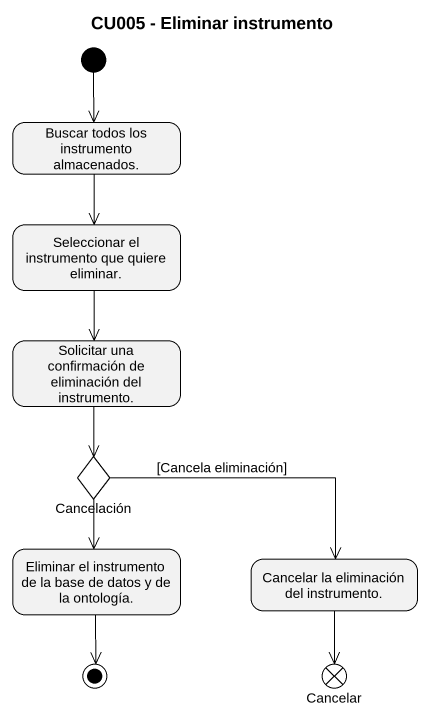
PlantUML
@startuml
title CU005 - Eliminar instrumento
hide empty description
state "Buscar todos los instrumento almacenados." as Buscar_todos_los
state "Seleccionar el instrumento que quiere eliminar." as Seleccionar_el_instrumento
state "Solicitar una confirmación de eliminación del instrumento." as Solicitar_una_confirmación
state Cancelación <<choice>>
state "Eliminar el instrumento de la base de datos y de la ontología." as Eliminar_el_instrumento_de
state "Cancelar la eliminación del instrumento." as Cancelar_la_eliminación_del
state Cancelar <<end>>
[*] --> Buscar_todos_los
Buscar_todos_los --> Seleccionar_el_instrumento
Seleccionar_el_instrumento --> Solicitar_una_confirmación
Solicitar_una_confirmación --> Cancelación
Cancelación --> Eliminar_el_instrumento_de
Cancelación -right-> Cancelar_la_eliminación_del : [Cancela eliminación]
Cancelar_la_eliminación_del --> Cancelar
Eliminar_el_instrumento_de --> [*]
@enduml
